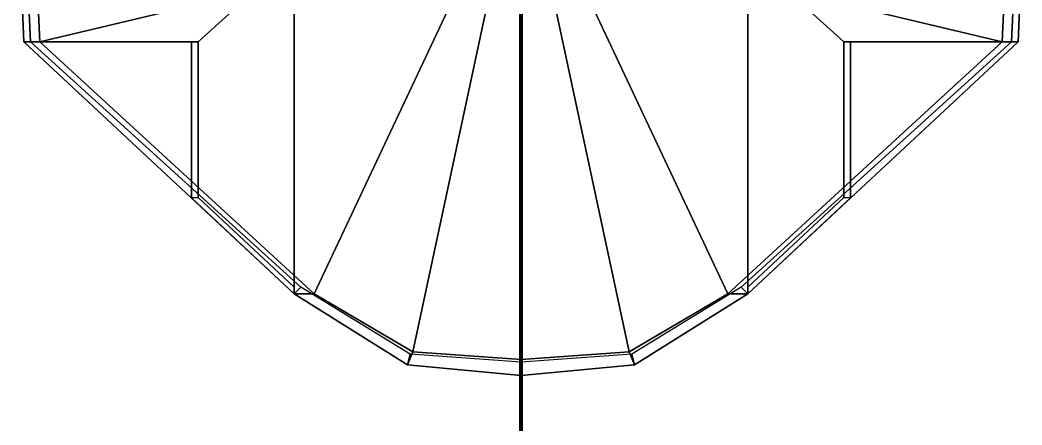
# Model space of a CAD drawing. Extents: x -3.8 to 3.8, y -28.3 to 29.9.
# Drawn here: x -3.8 to 3.8, y -12.39 to -9.31 of the extents above; entities that cross this region are included whole.
import ezdxf

# ---------------------------------------------------------------- set-up
doc = ezdxf.new("R2010")
doc.units = 0
doc.layers.add('SUPERSTRUCTURE', color=3, linetype='CONTINUOUS')

msp = doc.modelspace()

# ---------------------------------------------------------------- linework, layer by layer
at = {"layer": 'SUPERSTRUCTURE'}
for points in [[(0, -28.3, 6.88), (-0.01, -28.3, 6.89), (-0.01, -5.47, 13.58), (0, -5.47, 13.57)], [(-0.01, -28.3, 6.89), (0, -28.3, 6.9), (0, -5.47, 13.59), (-0.01, -5.47, 13.58)], [(0.01, -28.3, 6.89), (0, -28.3, 6.88), (0, -5.47, 13.57), (0.01, -5.47, 13.58)], [(0, -28.3, 6.9), (0.01, -28.3, 6.89), (0.01, -5.47, 13.58), (0, -5.47, 13.59)], [(-1.72, -6.06, 4.25), (-1.72, -11.39, 4.25), (-1.72, -11.39, 6.24), (-1.72, -8.58, 6.24)], [(1.72, -11.39, 6.24), (1.72, -11.39, 4.25), (1.72, -6.06, 4.25), (1.72, -8.58, 6.24)], [(-3.68, -8.82, 6.55), (-3.65, -9.48, 6.55), (-0.5, -8.73, 6.55)], [(-3.65, -9.48, 6.55), (-1.57, -11.39, 6.55), (-0.433, -8.98, 6.55), (-0.5, -8.73, 6.55)], [(1.57, -11.39, 6.55), (3.65, -9.48, 6.55), (0.5, -8.73, 6.55), (0.433, -8.98, 6.55)], [(0.5, -8.73, 6.55), (0.5, -8.73, 6.55), (3.65, -9.48, 6.55), (3.68, -8.82, 6.55)], [(-3.7712, -9.48, 5.32), (-3.7212, -9.48, 5.32), (-3.75, -8.82, 5.32), (-3.8, -8.82, 5.32)], [(-3.77, -9.48, 6.83), (-3.8, -8.82, 6.83), (-3.8, -8.82, 6.24), (-3.77, -9.48, 6.24)], [(-3.72, -9.48, 7.42), (-3.75, -8.82, 7.42), (-3.8, -8.82, 6.83), (-3.77, -9.48, 6.83)], [(-3.77, -9.48, 7.7), (-3.8, -8.82, 7.7), (-3.8, -8.82, 7.42), (-3.77, -9.48, 7.42)], [(-3.65, -9.48, 7.7), (-3.68, -8.82, 7.7), (-3.8, -8.82, 7.7), (-3.77, -9.48, 7.7)], [(-3.75, -8.82, 4.25), (-3.7212, -9.48, 4.25), (-2.45, -9.48, 4.25), (-1.72, -8.82, 4.25)], [(-3.68, -8.82, 7.7), (-3.65, -9.48, 7.7), (-3.65, -9.48, 6.55), (-3.68, -8.82, 6.55)], [(-2.45, -9.48, 4.25), (-2.45, -10.6599, 4.25), (-1.72, -11.34, 4.25), (-1.72, -8.82, 4.25)], [(1.72, -8.82, 4.25), (2.45, -9.48, 4.25), (3.7212, -9.48, 4.25), (3.75, -8.82, 4.25)], [(1.72, -8.82, 4.25), (1.72, -11.34, 4.25), (2.45, -10.6599, 4.25), (2.45, -9.48, 4.25)], [(3.68, -8.82, 6.55), (3.65, -9.48, 6.55), (3.65, -9.48, 7.7), (3.68, -8.82, 7.7)], [(3.68, -8.82, 7.7), (3.65, -9.48, 7.7), (3.77, -9.48, 7.7), (3.8, -8.82, 7.7)], [(3.75, -8.82, 7.42), (3.72, -9.48, 7.42), (3.77, -9.48, 6.83), (3.8, -8.82, 6.83)], [(3.7212, -9.48, 5.32), (3.7712, -9.48, 5.32), (3.8, -8.82, 5.32), (3.75, -8.82, 5.32)], [(3.7212, -9.48, 4.25), (3.7212, -9.48, 3.56), (3.75, -8.82, 3.56), (3.75, -8.82, 4.25)], [(3.8, -8.82, 6.83), (3.77, -9.48, 6.83), (3.77, -9.48, 6.24), (3.8, -8.82, 6.24)], [(3.8, -8.82, 7.7), (3.77, -9.48, 7.7), (3.77, -9.48, 7.42), (3.8, -8.82, 7.42)], [(-1.57, -11.39, 6.55), (-0.82, -11.83, 6.55), (-0.25, -9.163, 6.55), (-0.433, -8.98, 6.55)], [(0.82, -11.83, 6.55), (1.57, -11.39, 6.55), (0.433, -8.98, 6.55), (0.25, -9.163, 6.55)], [(-0.82, -11.83, 6.55), (0, -11.89, 6.55), (0, -9.23, 6.55), (-0.25, -9.163, 6.55)], [(0, -11.89, 6.55), (0.82, -11.83, 6.55), (0.25, -9.163, 6.55), (0, -9.23, 6.55)], [(-3.77, -9.48, 6.24), (-1.72, -11.39, 6.24), (-1.72, -11.39, 6.83), (-3.77, -9.48, 6.83)], [(-3.77, -9.48, 6.83), (-1.72, -11.39, 6.83), (-1.67, -11.34, 7.42), (-3.72, -9.48, 7.42)], [(-3.77, -9.48, 7.42), (-1.72, -11.39, 7.42), (-1.72, -11.39, 7.79), (-3.77, -9.48, 7.7)], [(-1.57, -11.39, 7.79), (-3.65, -9.48, 7.7), (-3.77, -9.48, 7.7), (-1.72, -11.39, 7.79)], [(-3.7212, -9.48, 4.25), (-3.7212, -9.48, 3.56), (-2.5, -9.48, 3.56), (-2.5, -9.48, 4.25)], [(-1.57, -11.39, 6.55), (-3.65, -9.48, 6.55), (-3.65, -9.48, 7.7), (-1.57, -11.39, 7.79)], [(-2.5, -9.48, 3.56), (-2.5, -10.6633, 3.56), (-2.5, -10.6633, 5.32), (-2.5, -9.48, 5.32)], [(-2.45, -9.48, 5.32), (-2.5, -9.48, 5.32), (-2.5, -10.6633, 5.32), (-2.45, -10.6599, 5.32)], [(-2.45, -9.48, 4.25), (-2.5, -9.48, 4.25), (-2.5, -9.48, 5.32), (-2.45, -9.48, 5.32)], [(-2.45, -10.6599, 5.32), (-2.45, -10.6599, 4.25), (-2.45, -9.48, 4.25), (-2.45, -9.48, 5.32)], [(3.65, -9.48, 6.55), (1.57, -11.39, 6.55), (1.57, -11.39, 7.79), (3.65, -9.48, 7.7)], [(3.65, -9.48, 7.7), (1.57, -11.39, 7.79), (1.72, -11.39, 7.79), (3.77, -9.48, 7.7)], [(1.72, -11.39, 6.83), (3.77, -9.48, 6.83), (3.72, -9.48, 7.42), (1.67, -11.34, 7.42)], [(1.72, -11.39, 6.24), (3.77, -9.48, 6.24), (3.77, -9.48, 6.83), (1.72, -11.39, 6.83)], [(1.72, -11.39, 7.42), (3.77, -9.48, 7.42), (3.77, -9.48, 7.7), (1.72, -11.39, 7.79)], [(2.45, -10.6599, 4.25), (2.45, -10.6599, 5.32), (2.45, -9.48, 5.32), (2.45, -9.48, 4.25)], [(2.45, -10.6599, 5.32), (2.5, -10.6633, 5.32), (2.5, -9.48, 5.32), (2.45, -9.48, 5.32)], [(2.45, -9.48, 5.32), (2.5, -9.48, 5.32), (2.5, -9.48, 4.25), (2.45, -9.48, 4.25)], [(2.5, -9.48, 4.25), (2.5, -9.48, 3.56), (3.7212, -9.48, 3.56), (3.7212, -9.48, 4.25)], [(2.5, -10.6633, 5.32), (2.5, -10.6633, 3.56), (2.5, -9.48, 3.56), (2.5, -9.48, 5.32)], [(-2.45, -10.6599, 5.32), (-2.5, -10.6633, 5.32), (-1.72, -11.39, 5.32), (-1.72, -11.34, 5.32)], [(-2.5, -10.6633, 5.32), (-2.5, -10.6633, 3.56), (-1.72, -11.39, 3.56), (-1.72, -11.39, 5.32)], [(-1.72, -11.34, 5.32), (-1.72, -11.34, 4.25), (-2.45, -10.6599, 4.25), (-2.45, -10.6599, 5.32)], [(1.72, -11.34, 4.25), (1.72, -11.34, 5.32), (2.45, -10.6599, 5.32), (2.45, -10.6599, 4.25)], [(1.72, -11.34, 5.32), (1.72, -11.39, 5.32), (2.5, -10.6633, 5.32), (2.45, -10.6599, 5.32)], [(1.72, -11.39, 5.32), (1.72, -11.39, 3.56), (2.5, -10.6633, 3.56), (2.5, -10.6633, 5.32)], [(-1.72, -11.39, 6.83), (-0.86, -11.93, 6.83), (-0.84, -11.85, 7.42), (-1.67, -11.34, 7.42)], [(-1.72, -11.39, 3.56), (-0.86, -11.93, 3.56), (-0.86, -11.93, 6.83), (-1.72, -11.39, 6.83)], [(-1.72, -11.39, 7.42), (-0.86, -11.93, 7.42), (-0.86, -11.93, 7.85), (-1.72, -11.39, 7.79)], [(-0.82, -11.83, 7.8389), (-1.57, -11.39, 7.79), (-1.72, -11.39, 7.79), (-0.86, -11.93, 7.85)], [(-0.82, -11.83, 6.55), (-1.57, -11.39, 6.55), (-1.57, -11.39, 7.79), (-0.82, -11.83, 7.8389)], [(1.57, -11.39, 6.55), (0.82, -11.83, 6.55), (0.82, -11.83, 7.8389), (1.57, -11.39, 7.79)], [(1.57, -11.39, 7.79), (0.82, -11.83, 7.8389), (0.86, -11.93, 7.85), (1.72, -11.39, 7.79)], [(0.86, -11.93, 6.83), (1.72, -11.39, 6.83), (1.67, -11.34, 7.42), (0.84, -11.85, 7.42)], [(0.86, -11.93, 3.56), (1.72, -11.39, 3.56), (1.72, -11.39, 6.83), (0.86, -11.93, 6.83)], [(0.86, -11.93, 7.42), (1.72, -11.39, 7.42), (1.72, -11.39, 7.79), (0.86, -11.93, 7.85)], [(0, -11.89, 7.8456), (-0.82, -11.83, 7.8389), (-0.86, -11.93, 7.85), (0, -12.01, 7.85)], [(-0.86, -11.93, 6.83), (0, -12.01, 6.83), (0, -11.91, 7.42), (-0.84, -11.85, 7.42)], [(0, -11.89, 6.55), (-0.82, -11.83, 6.55), (-0.82, -11.83, 7.8389), (0, -11.89, 7.8456)], [(0.82, -11.83, 6.55), (0, -11.89, 6.55), (0, -11.89, 7.8456), (0.82, -11.83, 7.8389)], [(0.82, -11.83, 7.8389), (0, -11.89, 7.8456), (0, -12.01, 7.85), (0.86, -11.93, 7.85)], [(0, -12.01, 6.83), (0.86, -11.93, 6.83), (0.84, -11.85, 7.42), (0, -11.91, 7.42)], [(-0.86, -11.93, 3.56), (0, -12.01, 3.56), (0, -12.01, 6.83), (-0.86, -11.93, 6.83)], [(-0.86, -11.93, 7.42), (0, -12.01, 7.42), (0, -12.01, 7.85), (-0.86, -11.93, 7.85)], [(0, -12.01, 3.56), (0.86, -11.93, 3.56), (0.86, -11.93, 6.83), (0, -12.01, 6.83)], [(0, -12.01, 7.42), (0.86, -11.93, 7.42), (0.86, -11.93, 7.85), (0, -12.01, 7.85)]]:
    msp.add_3dface(points, dxfattribs=at)

doc.saveas('drawing.dxf')
